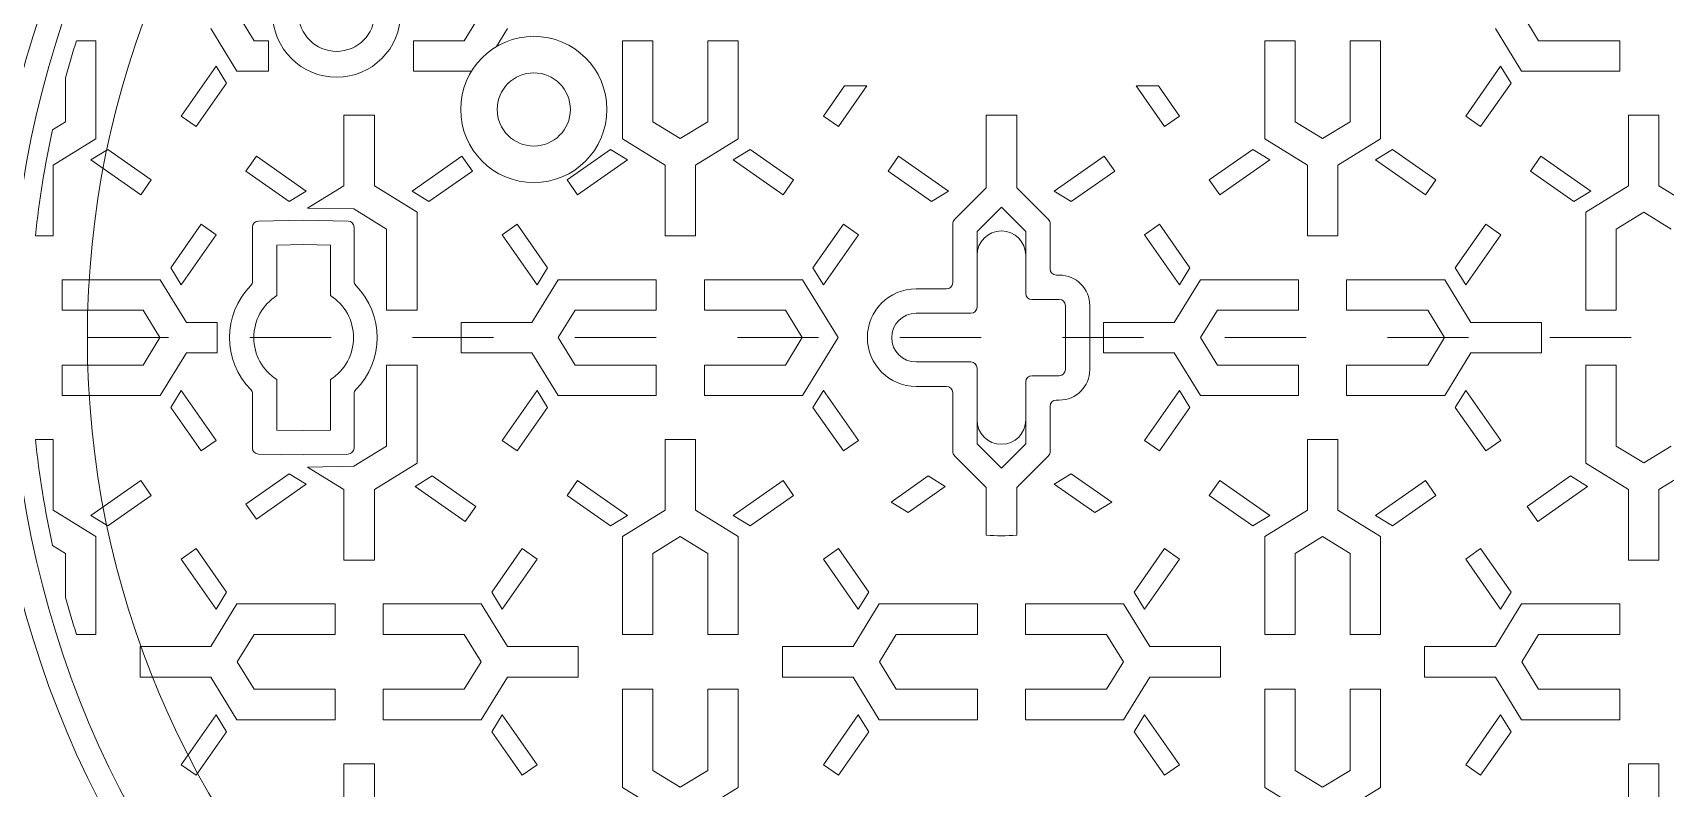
# Model space of a CAD drawing. Header units: millimetres. Extents: x 100 to 1222, y 100 to 694.
# Drawn here: x 302.644 to 304.654, y 529.294 to 530.224 of the extents above; entities that cross this region are included whole.
import ezdxf

# ---------------------------------------------------------------- set-up
doc = ezdxf.new("R2010")
doc.units = ezdxf.units.MM
doc.linetypes.add('SGC_DASHDOT', pattern=[1, 0.5, -0.25, 0, -0.25])
doc.layers.add('SGC-Conexoes (Linhas Externas)', color=6, linetype='Continuous', lineweight=9)
doc.layers.add('SGC-EIXOS', color=9, linetype='SGC_DASHDOT', lineweight=9)

# ---------------------------------------------------------------- blocks, each defined once
blk = doc.blocks.new('BB-1-LC01-N0-D0-S0', base_point=(-177731.04, -35526.77))
at = {"layer": 'SGC-Conexoes (Linhas Externas)'}
for p, q in [((-177946.84, -35386.97), (-177946.84, -35363.76)), ((-177936.84, -35386.97), (-177936.84, -35363.76)), ((-177525.24, -35386.97), (-177525.24, -35363.76)), ((-177515.24, -35386.97), (-177515.24, -35363.76)), ((-177841.44, -35370.57), (-177855.44, -35379.17)), ((-177831.44, -35370.57), (-177817.44, -35379.17)), ((-177630.64, -35370.57), (-177644.64, -35379.17)), ((-177620.64, -35370.57), (-177606.64, -35379.17)), ((-177855.44, -35411.37), (-177855.44, -35379.17)), ((-177836.44, -35379.24), (-177845.44, -35384.77)), ((-177836.44, -35379.24), (-177827.44, -35384.77)), ((-177817.44, -35411.37), (-177817.44, -35379.17)), ((-177644.64, -35411.37), (-177644.64, -35379.17)), ((-177625.64, -35379.24), (-177634.64, -35384.77)), ((-177625.64, -35379.24), (-177616.64, -35384.77)), ((-177606.64, -35411.37), (-177606.64, -35379.17)), ((-178000.28, -35386.63), (-177995.36, -35383.19)), ((-177988.81, -35403.01), (-178000.28, -35386.63)), ((-177985.38, -35397.44), (-177995.36, -35383.19)), ((-177898.29, -35397.44), (-177888.31, -35383.19)), ((-177894.86, -35403.01), (-177883.39, -35386.63)), ((-177883.39, -35386.63), (-177888.31, -35383.19)), ((-177845.44, -35411.37), (-177845.44, -35384.77)), ((-177827.44, -35411.37), (-177827.44, -35384.77)), ((-177827.44, -35411.37), (-177827.44, -35386.67)), ((-177789.48, -35386.63), (-177784.56, -35383.19)), ((-177778.01, -35403.01), (-177789.48, -35386.63)), ((-177774.58, -35397.44), (-177784.56, -35383.19)), ((-177687.49, -35397.44), (-177677.51, -35383.19)), ((-177684.06, -35403.01), (-177672.59, -35386.63)), ((-177672.59, -35386.63), (-177677.51, -35383.19)), ((-177634.64, -35411.37), (-177634.64, -35384.77)), ((-177634.64, -35411.37), (-177634.64, -35386.67)), ((-177616.64, -35411.37), (-177616.64, -35384.77)), ((-177578.68, -35386.63), (-177573.76, -35383.19)), ((-177567.21, -35403.01), (-177578.68, -35386.63)), ((-177563.78, -35397.44), (-177573.76, -35383.19)), ((-177936.84, -35386.97), (-177946.84, -35386.97)), ((-177946.84, -35386.97), (-177945.34, -35386.97)), ((-177946.84, -35386.97), (-177945.34, -35386.97)), ((-177941.84, -35386.97), (-177946.84, -35386.97)), ((-177525.24, -35386.97), (-177515.24, -35386.97)), ((-177520.24, -35386.97), (-177515.24, -35386.97)), ((-177515.24, -35386.97), (-177516.74, -35386.97)), ((-177515.24, -35386.97), (-177516.74, -35386.97)), ((-177990.53, -35415.37), (-177981.93, -35401.37)), ((-177988.81, -35403.01), (-177985.38, -35397.44)), ((-177949.74, -35401.37), (-177981.93, -35401.37)), ((-177949.74, -35401.37), (-177949.74, -35402.87)), ((-177949.74, -35401.37), (-177949.74, -35401.37)), ((-177949.74, -35401.37), (-177949.74, -35401.37)), ((-177949.74, -35411.37), (-177949.74, -35401.37)), ((-177933.94, -35401.37), (-177901.74, -35401.37)), ((-177933.94, -35411.37), (-177933.94, -35401.37)), ((-177933.94, -35401.37), (-177933.94, -35401.37)), ((-177933.94, -35401.37), (-177933.94, -35401.37)), ((-177933.94, -35401.37), (-177933.94, -35402.87)), ((-177893.14, -35415.37), (-177901.74, -35401.37)), ((-177894.86, -35403.01), (-177898.29, -35397.44)), ((-177779.73, -35415.37), (-177771.13, -35401.37)), ((-177778.01, -35403.01), (-177774.58, -35397.44)), ((-177738.94, -35401.37), (-177771.13, -35401.37)), ((-177738.94, -35411.37), (-177738.94, -35401.37)), ((-177738.94, -35401.37), (-177738.94, -35401.37)), ((-177738.94, -35401.37), (-177738.94, -35401.37)), ((-177738.94, -35401.37), (-177738.94, -35402.87)), ((-177723.14, -35401.37), (-177690.94, -35401.37)), ((-177723.14, -35401.37), (-177723.14, -35402.87)), ((-177723.14, -35401.37), (-177723.14, -35401.37)), ((-177723.14, -35401.37), (-177723.14, -35401.37)), ((-177723.14, -35411.37), (-177723.14, -35401.37)), ((-177682.34, -35415.37), (-177690.94, -35401.37)), ((-177684.06, -35403.01), (-177687.49, -35397.44)), ((-177568.93, -35415.37), (-177560.33, -35401.37)), ((-177567.21, -35403.01), (-177563.78, -35397.44)), ((-177528.14, -35401.37), (-177560.33, -35401.37)), ((-177528.14, -35411.37), (-177528.14, -35401.37)), ((-177528.14, -35401.37), (-177528.14, -35401.37)), ((-177528.14, -35401.37), (-177528.14, -35401.37)), ((-177528.14, -35401.37), (-177528.14, -35402.87)), ((-177949.74, -35406.37), (-177949.74, -35402.87)), ((-177949.74, -35406.37), (-177949.74, -35411.37)), ((-177949.74, -35406.37), (-177949.74, -35408.87)), ((-177949.74, -35406.37), (-177949.74, -35409.87)), ((-177933.94, -35406.37), (-177933.94, -35402.87)), ((-177933.94, -35406.37), (-177933.94, -35407.31)), ((-177933.94, -35406.37), (-177933.94, -35407.31)), ((-177933.94, -35406.37), (-177933.94, -35407.31)), ((-177738.94, -35406.37), (-177738.94, -35402.87)), ((-177738.94, -35406.37), (-177738.94, -35409.87)), ((-177738.94, -35406.37), (-177738.94, -35408.87)), ((-177738.94, -35406.37), (-177738.94, -35411.37)), ((-177723.14, -35406.37), (-177723.14, -35402.87)), ((-177723.14, -35406.37), (-177723.14, -35411.37)), ((-177723.14, -35406.37), (-177723.14, -35408.87)), ((-177723.14, -35406.37), (-177723.14, -35409.87)), ((-177528.14, -35406.37), (-177528.14, -35402.87)), ((-177528.14, -35406.37), (-177528.14, -35407.31)), ((-177528.14, -35406.37), (-177528.14, -35407.31)), ((-177528.14, -35406.37), (-177528.14, -35407.31)), ((-177981.87, -35420.37), (-177976.34, -35411.37)), ((-177949.74, -35411.37), (-177976.34, -35411.37)), ((-177949.74, -35411.37), (-177974.43, -35411.37)), ((-177949.74, -35411.37), (-177949.74, -35408.87)), ((-177949.74, -35411.37), (-177949.74, -35410.12)), ((-177933.94, -35411.37), (-177909.24, -35411.37)), ((-177926.92, -35411.37), (-177907.34, -35411.37)), ((-177901.81, -35420.37), (-177907.34, -35411.37)), ((-177855.44, -35411.37), (-177845.44, -35411.37)), ((-177855.44, -35411.37), (-177850.44, -35411.37)), ((-177845.44, -35411.37), (-177846.94, -35411.37)), ((-177827.44, -35411.37), (-177826.19, -35411.37)), ((-177827.44, -35411.37), (-177824.94, -35411.37)), ((-177822.44, -35411.37), (-177827.44, -35411.37)), ((-177827.44, -35411.37), (-177817.44, -35411.37)), ((-177822.44, -35411.37), (-177825.94, -35411.37)), ((-177822.44, -35411.37), (-177824.94, -35411.37)), ((-177822.44, -35411.37), (-177818.94, -35411.37)), ((-177817.44, -35411.37), (-177818.94, -35411.37)), ((-177817.44, -35411.37), (-177817.44, -35411.37)), ((-177817.44, -35411.37), (-177817.44, -35411.37)), ((-177771.07, -35420.37), (-177765.54, -35411.37)), ((-177738.94, -35411.37), (-177765.54, -35411.37)), ((-177738.94, -35411.37), (-177763.63, -35411.37)), ((-177738.94, -35411.37), (-177738.94, -35408.87)), ((-177738.94, -35411.37), (-177738.94, -35410.12)), ((-177723.14, -35411.37), (-177723.14, -35408.87)), ((-177723.14, -35411.37), (-177723.14, -35410.12)), ((-177723.14, -35411.37), (-177698.44, -35411.37)), ((-177723.14, -35411.37), (-177696.54, -35411.37)), ((-177691.01, -35420.37), (-177696.54, -35411.37)), ((-177634.64, -35411.37), (-177644.64, -35411.37)), ((-177644.64, -35411.37), (-177644.64, -35411.37)), ((-177644.64, -35411.37), (-177644.64, -35411.37)), ((-177644.64, -35411.37), (-177643.14, -35411.37)), ((-177639.64, -35411.37), (-177643.14, -35411.37)), ((-177639.64, -35411.37), (-177634.64, -35411.37)), ((-177639.64, -35411.37), (-177637.14, -35411.37)), ((-177639.64, -35411.37), (-177636.14, -35411.37)), ((-177634.64, -35411.37), (-177637.14, -35411.37)), ((-177634.64, -35411.37), (-177635.89, -35411.37)), ((-177606.64, -35411.37), (-177616.64, -35411.37)), ((-177616.64, -35411.37), (-177615.14, -35411.37)), ((-177606.64, -35411.37), (-177611.64, -35411.37)), ((-177560.27, -35420.37), (-177554.74, -35411.37)), ((-177535.16, -35411.37), (-177554.74, -35411.37)), ((-177528.14, -35411.37), (-177552.83, -35411.37)), ((-178013.74, -35415.37), (-177990.53, -35415.37)), ((-178013.74, -35415.37), (-178013.74, -35416.87)), ((-178013.74, -35415.37), (-178013.74, -35416.87)), ((-178013.74, -35420.37), (-178013.74, -35415.37)), ((-177869.94, -35415.37), (-177893.14, -35415.37)), ((-177869.94, -35420.37), (-177869.94, -35415.37)), ((-177869.94, -35415.37), (-177869.94, -35416.87)), ((-177869.94, -35415.37), (-177869.94, -35416.87)), ((-177802.94, -35415.37), (-177779.73, -35415.37)), ((-177802.94, -35420.37), (-177802.94, -35415.37)), ((-177802.94, -35415.37), (-177802.94, -35416.87)), ((-177802.94, -35415.37), (-177802.94, -35416.87)), ((-177659.14, -35415.37), (-177682.34, -35415.37)), ((-177659.14, -35415.37), (-177659.14, -35416.87)), ((-177659.14, -35415.37), (-177659.14, -35416.87)), ((-177659.14, -35420.37), (-177659.14, -35415.37)), ((-177592.14, -35415.37), (-177568.93, -35415.37)), ((-177592.14, -35420.37), (-177592.14, -35415.37)), ((-177592.14, -35415.37), (-177592.14, -35416.87)), ((-177592.14, -35415.37), (-177592.14, -35416.87)), ((-178013.74, -35420.37), (-178013.74, -35425.37)), ((-178013.74, -35425.37), (-178013.74, -35423.87)), ((-177981.87, -35420.37), (-177976.34, -35429.37)), ((-177901.81, -35420.37), (-177907.34, -35429.37)), ((-177869.94, -35420.37), (-177869.94, -35425.37)), ((-177869.94, -35425.37), (-177869.94, -35423.87)), ((-177802.94, -35420.37), (-177802.94, -35425.37)), ((-177802.94, -35425.37), (-177802.94, -35423.87)), ((-177771.07, -35420.37), (-177765.54, -35429.37)), ((-177691.01, -35420.37), (-177696.54, -35429.37)), ((-177659.14, -35420.37), (-177659.14, -35425.37)), ((-177659.14, -35425.37), (-177659.14, -35423.87)), ((-177592.14, -35420.37), (-177592.14, -35425.37)), ((-177592.14, -35425.37), (-177592.14, -35423.87)), ((-177560.27, -35420.37), (-177554.74, -35429.37)), ((-178028.24, -35429.37), (-178034.61, -35429.37)), ((-178028.24, -35429.37), (-178033.24, -35429.37)), ((-178028.24, -35429.37), (-178029.74, -35429.37)), ((-178028.24, -35429.37), (-178028.24, -35461.56)), ((-178028.24, -35429.37), (-178028.24, -35429.37)), ((-178013.74, -35425.37), (-177990.53, -35425.37)), ((-178013.74, -35425.37), (-178013.74, -35425.37)), ((-177990.53, -35425.37), (-177981.93, -35439.37)), ((-177949.74, -35429.37), (-177976.34, -35429.37)), ((-177949.74, -35429.37), (-177949.74, -35430.87)), ((-177949.74, -35439.37), (-177949.74, -35429.37)), ((-177933.94, -35429.37), (-177907.34, -35429.37)), ((-177933.94, -35439.37), (-177933.94, -35429.37)), ((-177933.94, -35429.37), (-177933.94, -35430.87)), ((-177893.14, -35425.37), (-177901.74, -35439.37)), ((-177869.94, -35425.37), (-177893.14, -35425.37)), ((-177869.94, -35425.37), (-177869.94, -35425.37)), ((-177855.44, -35429.37), (-177855.44, -35461.56)), ((-177855.44, -35429.37), (-177850.44, -35429.37)), ((-177855.44, -35429.37), (-177845.44, -35429.37)), ((-177855.44, -35429.37), (-177855.44, -35429.37)), ((-177855.44, -35429.37), (-177853.94, -35429.37)), ((-177845.44, -35429.37), (-177846.94, -35429.37)), ((-177845.44, -35429.37), (-177845.44, -35455.97)), ((-177827.44, -35429.37), (-177827.44, -35454.06)), ((-177827.44, -35429.37), (-177827.44, -35455.97)), ((-177827.44, -35429.37), (-177817.44, -35429.37)), ((-177822.44, -35429.37), (-177827.44, -35429.37)), ((-177827.44, -35429.37), (-177824.94, -35429.37)), ((-177827.44, -35429.37), (-177826.19, -35429.37)), ((-177822.44, -35429.37), (-177825.94, -35429.37)), ((-177822.44, -35429.37), (-177824.94, -35429.37)), ((-177822.44, -35429.37), (-177818.94, -35429.37)), ((-177817.44, -35429.37), (-177818.94, -35429.37)), ((-177817.44, -35429.37), (-177817.44, -35461.56)), ((-177817.44, -35429.37), (-177817.44, -35429.37)), ((-177817.44, -35429.37), (-177817.44, -35429.37)), ((-177802.94, -35425.37), (-177779.73, -35425.37)), ((-177802.94, -35425.37), (-177802.94, -35425.37)), ((-177779.73, -35425.37), (-177771.13, -35439.37)), ((-177738.94, -35429.37), (-177765.54, -35429.37)), ((-177738.94, -35429.37), (-177738.94, -35430.87)), ((-177738.94, -35439.37), (-177738.94, -35429.37)), ((-177723.14, -35429.37), (-177696.54, -35429.37)), ((-177723.14, -35439.37), (-177723.14, -35429.37)), ((-177723.14, -35429.37), (-177723.14, -35430.87)), ((-177682.34, -35425.37), (-177690.94, -35439.37)), ((-177659.14, -35425.37), (-177682.34, -35425.37)), ((-177659.14, -35425.37), (-177659.14, -35425.37)), ((-177644.64, -35429.37), (-177644.64, -35461.56)), ((-177634.64, -35429.37), (-177644.64, -35429.37)), ((-177644.64, -35429.37), (-177644.64, -35429.37)), ((-177644.64, -35429.37), (-177644.64, -35429.37)), ((-177644.64, -35429.37), (-177643.14, -35429.37)), ((-177639.64, -35429.37), (-177643.14, -35429.37)), ((-177639.64, -35429.37), (-177634.64, -35429.37)), ((-177639.64, -35429.37), (-177637.14, -35429.37)), ((-177639.64, -35429.37), (-177636.14, -35429.37)), ((-177634.64, -35429.37), (-177637.14, -35429.37)), ((-177634.64, -35429.37), (-177635.89, -35429.37)), ((-177634.64, -35429.37), (-177634.64, -35454.06)), ((-177634.64, -35429.37), (-177634.64, -35455.97)), ((-177616.64, -35429.37), (-177616.64, -35455.97)), ((-177606.64, -35429.37), (-177616.64, -35429.37)), ((-177616.64, -35429.37), (-177615.14, -35429.37)), ((-177606.64, -35429.37), (-177611.64, -35429.37)), ((-177606.64, -35429.37), (-177608.14, -35429.37)), ((-177606.64, -35429.37), (-177606.64, -35461.56)), ((-177606.64, -35429.37), (-177606.64, -35429.37)), ((-177592.14, -35425.37), (-177568.93, -35425.37)), ((-177592.14, -35425.37), (-177592.14, -35425.37)), ((-177568.93, -35425.37), (-177560.33, -35439.37)), ((-177528.14, -35429.37), (-177554.74, -35429.37)), ((-177528.14, -35439.37), (-177528.14, -35429.37)), ((-177528.14, -35429.37), (-177528.14, -35430.87)), ((-177949.74, -35439.37), (-177949.74, -35434.37)), ((-177933.94, -35439.37), (-177933.94, -35434.37)), ((-177738.94, -35439.37), (-177738.94, -35434.37)), ((-177723.14, -35439.37), (-177723.14, -35434.37)), ((-177528.14, -35439.37), (-177528.14, -35434.37)), ((-177988.81, -35437.72), (-178000.28, -35454.1)), ((-177988.81, -35437.72), (-177985.38, -35443.29)), ((-177949.74, -35439.37), (-177981.93, -35439.37)), ((-177949.74, -35439.37), (-177949.74, -35437.87)), ((-177949.74, -35439.37), (-177949.74, -35439.37)), ((-177933.94, -35439.37), (-177933.94, -35437.87)), ((-177933.94, -35439.37), (-177901.74, -35439.37)), ((-177933.94, -35439.37), (-177933.94, -35439.37)), ((-177894.86, -35437.72), (-177898.29, -35443.29)), ((-177894.86, -35437.72), (-177883.39, -35454.1)), ((-177778.01, -35437.72), (-177789.48, -35454.1)), ((-177778.01, -35437.72), (-177774.58, -35443.29)), ((-177738.94, -35439.37), (-177771.13, -35439.37)), ((-177738.94, -35439.37), (-177738.94, -35437.87)), ((-177738.94, -35439.37), (-177738.94, -35439.37)), ((-177723.14, -35439.37), (-177723.14, -35437.87)), ((-177723.14, -35439.37), (-177690.94, -35439.37)), ((-177723.14, -35439.37), (-177723.14, -35439.37)), ((-177684.06, -35437.72), (-177687.49, -35443.29)), ((-177684.06, -35437.72), (-177672.59, -35454.1)), ((-177567.21, -35437.72), (-177578.68, -35454.1)), ((-177567.21, -35437.72), (-177563.78, -35443.29)), ((-177528.14, -35439.37), (-177560.33, -35439.37)), ((-177528.14, -35439.37), (-177528.14, -35437.87)), ((-177528.14, -35439.37), (-177528.14, -35439.37)), ((-178038.24, -35441.5), (-178038.24, -35455.97)), ((-177985.38, -35443.29), (-177995.36, -35457.54)), ((-177898.29, -35443.29), (-177888.31, -35457.54)), ((-177774.58, -35443.29), (-177784.56, -35457.54)), ((-177687.49, -35443.29), (-177677.51, -35457.54)), ((-177563.78, -35443.29), (-177573.76, -35457.54)), ((-178042.47, -35458.57), (-178038.24, -35455.97)), ((-178000.28, -35454.1), (-177995.36, -35457.54)), ((-177946.84, -35453.77), (-177946.84, -35476.97)), ((-177936.84, -35453.77), (-177946.84, -35453.77)), ((-177941.84, -35453.77), (-177946.84, -35453.77)), ((-177946.84, -35453.77), (-177945.34, -35453.77)), ((-177946.84, -35453.77), (-177945.34, -35453.77)), ((-177941.84, -35453.77), (-177936.84, -35453.77)), ((-177936.84, -35453.77), (-177936.84, -35476.97)), ((-177883.39, -35454.1), (-177888.31, -35457.54)), ((-177836.44, -35461.5), (-177845.44, -35455.97)), ((-177836.44, -35461.5), (-177827.44, -35455.97)), ((-177789.48, -35454.1), (-177784.56, -35457.54)), ((-177672.59, -35454.1), (-177677.51, -35457.54)), ((-177625.64, -35461.5), (-177634.64, -35455.97)), ((-177625.64, -35461.5), (-177616.64, -35455.97)), ((-177578.68, -35454.1), (-177573.76, -35457.54)), ((-177525.24, -35453.77), (-177525.24, -35476.97)), ((-177520.24, -35453.77), (-177525.24, -35453.77)), ((-177525.24, -35453.77), (-177515.24, -35453.77)), ((-177520.24, -35453.77), (-177515.24, -35453.77)), ((-177515.24, -35453.77), (-177516.74, -35453.77)), ((-177515.24, -35453.77), (-177516.74, -35453.77)), ((-177515.24, -35453.77), (-177515.24, -35476.97)), ((-178042.24, -35470.16), (-178028.24, -35461.56)), ((-177841.44, -35470.16), (-177855.44, -35461.56)), ((-177831.44, -35470.16), (-177817.44, -35461.56)), ((-177630.64, -35470.16), (-177644.64, -35461.56)), ((-177620.64, -35470.16), (-177606.64, -35461.56)), ((-178029.88, -35468.44), (-178024.31, -35465.01)), ((-178024.31, -35465.01), (-178010.06, -35474.99)), ((-177923.41, -35477.94), (-177907.03, -35466.47)), ((-177907.03, -35466.47), (-177903.59, -35471.39)), ((-177859.36, -35465.01), (-177873.61, -35474.99)), ((-177853.79, -35468.44), (-177859.36, -35465.01)), ((-177819.08, -35468.44), (-177813.51, -35465.01)), ((-177813.51, -35465.01), (-177799.26, -35474.99)), ((-177736.04, -35461.96), (-177736.04, -35477.62)), ((-177726.04, -35461.96), (-177726.04, -35477.62)), ((-177648.56, -35465.01), (-177662.81, -35474.99)), ((-177642.99, -35468.44), (-177648.56, -35465.01)), ((-177608.28, -35468.44), (-177602.71, -35465.01)), ((-177602.71, -35465.01), (-177588.46, -35474.99)), ((-177555.05, -35466.47), (-177558.49, -35471.39)), ((-177538.67, -35477.94), (-177555.05, -35466.47)), ((-178042.24, -35493.37), (-178042.24, -35470.16)), ((-178029.88, -35468.44), (-178013.5, -35479.91)), ((-177975.57, -35467.22), (-177979.01, -35472.14)), ((-177964.76, -35482.12), (-177979.01, -35472.14)), ((-177959.19, -35478.69), (-177975.57, -35467.22)), ((-177917.84, -35481.37), (-177903.59, -35471.39)), ((-177853.79, -35468.44), (-177870.17, -35479.91)), ((-177841.44, -35493.37), (-177841.44, -35470.16)), ((-177831.44, -35493.37), (-177831.44, -35470.16)), ((-177819.08, -35468.44), (-177802.7, -35479.91)), ((-177767.27, -35472.8), (-177761.64, -35469.42)), ((-177749.47, -35477.94), (-177761.64, -35469.42)), ((-177713.68, -35478.69), (-177700.44, -35469.42)), ((-177700.44, -35469.42), (-177694.8, -35472.8)), ((-177642.99, -35468.44), (-177659.37, -35479.91)), ((-177630.64, -35493.37), (-177630.64, -35470.16)), ((-177620.64, -35493.37), (-177620.64, -35470.16)), ((-177608.28, -35468.44), (-177591.9, -35479.91)), ((-177544.24, -35481.37), (-177558.49, -35471.39)), ((-178013.5, -35479.91), (-178010.06, -35474.99)), ((-177946.84, -35476.97), (-177958.76, -35484.3)), ((-177936.84, -35476.97), (-177922.84, -35485.57)), ((-177870.17, -35479.91), (-177873.61, -35474.99)), ((-177802.7, -35479.91), (-177799.26, -35474.99)), ((-177755.04, -35481.37), (-177767.27, -35472.8)), ((-177708.11, -35482.12), (-177694.8, -35472.8)), ((-177659.37, -35479.91), (-177662.81, -35474.99)), ((-177591.9, -35479.91), (-177588.46, -35474.99)), ((-177525.24, -35476.97), (-177539.24, -35485.57)), ((-177515.24, -35476.97), (-177501.24, -35485.57)), ((-177959.19, -35478.69), (-177964.76, -35482.12)), ((-177923.41, -35477.94), (-177917.84, -35481.37)), ((-177923.41, -35477.94), (-177917.84, -35481.37)), ((-177749.47, -35477.94), (-177755.04, -35481.37)), ((-177749.47, -35477.94), (-177755.04, -35481.37)), ((-177713.68, -35478.69), (-177708.11, -35482.12)), ((-177538.67, -35477.94), (-177544.24, -35481.37)), ((-177538.67, -35477.94), (-177544.24, -35481.37)), ((-177943.58, -35484.56), (-177958.76, -35484.3)), ((-177943.58, -35484.56), (-177932.84, -35491.17)), ((-177922.84, -35517.77), (-177922.84, -35485.57)), ((-177539.24, -35517.77), (-177539.24, -35485.57)), ((-177520.24, -35485.64), (-177529.24, -35491.17)), ((-177520.24, -35485.64), (-177511.24, -35491.17)), ((-178042.24, -35493.37), (-178048.1, -35493.37)), ((-178047.24, -35493.37), (-178048.1, -35493.37)), ((-178047.24, -35493.37), (-178042.24, -35493.37)), ((-178042.24, -35493.37), (-178043.74, -35493.37)), ((-178042.24, -35493.37), (-178042.24, -35493.37)), ((-178003.69, -35503.84), (-177993.71, -35489.59)), ((-178000.26, -35509.41), (-177988.79, -35493.03)), ((-177988.79, -35493.03), (-177993.71, -35489.59)), ((-177932.84, -35517.77), (-177932.84, -35491.17)), ((-177894.88, -35493.03), (-177889.96, -35489.59)), ((-177883.41, -35509.41), (-177894.88, -35493.03)), ((-177879.98, -35503.84), (-177889.96, -35489.59)), ((-177836.44, -35493.37), (-177841.44, -35493.37)), ((-177841.44, -35493.37), (-177831.44, -35493.37)), ((-177841.44, -35493.37), (-177841.44, -35493.37)), ((-177841.44, -35493.37), (-177839.94, -35493.37)), ((-177836.44, -35493.37), (-177831.44, -35493.37)), ((-177831.44, -35493.37), (-177832.94, -35493.37)), ((-177831.44, -35493.37), (-177832.94, -35493.37)), ((-177792.89, -35503.84), (-177782.91, -35489.59)), ((-177789.46, -35509.41), (-177777.99, -35493.03)), ((-177777.99, -35493.03), (-177782.91, -35489.59)), ((-177684.08, -35493.03), (-177679.16, -35489.59)), ((-177672.61, -35509.41), (-177684.08, -35493.03)), ((-177669.18, -35503.84), (-177679.16, -35489.59)), ((-177630.64, -35493.37), (-177629.14, -35493.37)), ((-177630.64, -35493.37), (-177629.14, -35493.37)), ((-177620.64, -35493.37), (-177630.64, -35493.37)), ((-177625.64, -35493.37), (-177630.64, -35493.37)), ((-177625.64, -35493.37), (-177620.64, -35493.37)), ((-177620.64, -35493.37), (-177622.14, -35493.37)), ((-177620.64, -35493.37), (-177620.64, -35493.37)), ((-177582.09, -35503.84), (-177572.11, -35489.59)), ((-177578.66, -35509.41), (-177567.19, -35493.03)), ((-177567.19, -35493.03), (-177572.11, -35489.59)), ((-177529.24, -35517.77), (-177529.24, -35491.17)), ((-178000.26, -35509.41), (-178003.69, -35503.84)), ((-177883.41, -35509.41), (-177879.98, -35503.84)), ((-177789.46, -35509.41), (-177792.89, -35503.84)), ((-177672.61, -35509.41), (-177669.18, -35503.84)), ((-177578.66, -35509.41), (-177582.09, -35503.84)), ((-178039.34, -35507.77), (-178007.14, -35507.77)), ((-178039.34, -35517.77), (-178039.34, -35507.77)), ((-178039.34, -35507.77), (-178039.34, -35507.77)), ((-178039.34, -35507.77), (-178039.34, -35507.77)), ((-178039.34, -35507.77), (-178039.34, -35509.27)), ((-178039.34, -35512.77), (-178039.34, -35509.27)), ((-177998.54, -35521.77), (-178007.14, -35507.77)), ((-177885.13, -35521.77), (-177876.53, -35507.77)), ((-177844.34, -35507.77), (-177876.53, -35507.77)), ((-177844.34, -35507.77), (-177844.34, -35517.77)), ((-177844.34, -35507.77), (-177844.34, -35509.27)), ((-177844.34, -35507.77), (-177844.34, -35512.77)), ((-177844.34, -35507.77), (-177844.34, -35507.77)), ((-177828.54, -35507.77), (-177796.34, -35507.77)), ((-177828.54, -35507.77), (-177828.54, -35517.77)), ((-177828.54, -35507.77), (-177828.54, -35509.27)), ((-177828.54, -35507.77), (-177828.54, -35512.77)), ((-177828.54, -35507.77), (-177828.54, -35507.77)), ((-177784.67, -35526.77), (-177796.34, -35507.77)), ((-177674.33, -35521.77), (-177665.73, -35507.77)), ((-177633.54, -35507.77), (-177665.73, -35507.77)), ((-177633.54, -35517.77), (-177633.54, -35507.77)), ((-177633.54, -35507.77), (-177633.54, -35507.77)), ((-177633.54, -35507.77), (-177633.54, -35507.77)), ((-177633.54, -35507.77), (-177633.54, -35509.27)), ((-177633.54, -35512.77), (-177633.54, -35509.27)), ((-177617.74, -35507.77), (-177585.54, -35507.77)), ((-177617.74, -35507.77), (-177617.74, -35507.77)), ((-177617.74, -35507.77), (-177617.74, -35512.77)), ((-177617.74, -35507.77), (-177617.74, -35509.27)), ((-177617.74, -35507.77), (-177617.74, -35517.77)), ((-177576.94, -35521.77), (-177585.54, -35507.77)), ((-178039.34, -35512.77), (-178039.34, -35516.27)), ((-178039.34, -35512.77), (-178039.34, -35515.27)), ((-178039.34, -35512.77), (-178039.34, -35517.77)), ((-178039.34, -35517.77), (-178039.34, -35515.27)), ((-177633.54, -35512.77), (-177633.54, -35516.27)), ((-177633.54, -35512.77), (-177633.54, -35515.27)), ((-177633.54, -35512.77), (-177633.54, -35517.77)), ((-177633.54, -35517.77), (-177633.54, -35515.27)), ((-178039.34, -35517.77), (-178039.34, -35516.52)), ((-178039.34, -35517.77), (-178012.74, -35517.77)), ((-178039.34, -35517.77), (-178014.64, -35517.77)), ((-178007.21, -35526.77), (-178012.74, -35517.77)), ((-177922.84, -35517.77), (-177932.84, -35517.77)), ((-177932.84, -35517.77), (-177931.34, -35517.77)), ((-177922.84, -35517.77), (-177927.84, -35517.77)), ((-177922.84, -35517.77), (-177924.34, -35517.77)), ((-177922.84, -35517.77), (-177922.84, -35517.77)), ((-177876.47, -35526.77), (-177870.94, -35517.77)), ((-177844.34, -35517.77), (-177870.94, -35517.77)), ((-177844.34, -35517.77), (-177844.34, -35516.27)), ((-177828.54, -35517.77), (-177828.54, -35516.27)), ((-177828.54, -35517.77), (-177801.94, -35517.77)), ((-177796.41, -35526.77), (-177801.94, -35517.77)), ((-177665.67, -35526.77), (-177660.14, -35517.77)), ((-177633.54, -35517.77), (-177660.14, -35517.77)), ((-177633.54, -35517.77), (-177658.23, -35517.77)), ((-177633.54, -35517.77), (-177633.54, -35516.52)), ((-177617.74, -35517.77), (-177617.74, -35516.27)), ((-177617.74, -35517.77), (-177591.14, -35517.77)), ((-177585.61, -35526.77), (-177591.14, -35517.77)), ((-177539.24, -35517.77), (-177529.24, -35517.77)), ((-177539.24, -35517.77), (-177537.74, -35517.77)), ((-177539.24, -35517.77), (-177539.24, -35517.77)), ((-177539.24, -35517.77), (-177534.24, -35517.77)), ((-177529.24, -35517.77), (-177530.74, -35517.77)), ((-177988.4, -35521.77), (-177998.54, -35521.77)), ((-177988.4, -35531.77), (-177988.4, -35521.77)), ((-177908.34, -35521.77), (-177885.13, -35521.77)), ((-177908.34, -35521.77), (-177908.34, -35531.77)), ((-177908.34, -35526.77), (-177908.34, -35521.77)), ((-177908.34, -35521.77), (-177908.34, -35523.27)), ((-177908.34, -35521.77), (-177908.34, -35521.77)), ((-177697.54, -35521.77), (-177674.33, -35521.77)), ((-177697.54, -35531.77), (-177697.54, -35521.77)), ((-177697.54, -35526.77), (-177697.54, -35521.77)), ((-177697.54, -35521.77), (-177697.54, -35523.27)), ((-177697.54, -35521.77), (-177697.54, -35523.27)), ((-177553.74, -35521.77), (-177576.94, -35521.77)), ((-177553.74, -35521.77), (-177553.74, -35521.77)), ((-177553.74, -35521.77), (-177553.74, -35523.27)), ((-177553.74, -35521.77), (-177553.74, -35531.77)), ((-177553.74, -35526.77), (-177553.74, -35521.77)), ((-178007.21, -35526.77), (-178012.74, -35535.77)), ((-177908.34, -35526.77), (-177908.34, -35531.77)), ((-177908.34, -35531.77), (-177908.34, -35530.27)), ((-177908.34, -35531.77), (-177908.34, -35530.27)), ((-177876.47, -35526.77), (-177870.94, -35535.77)), ((-177796.41, -35526.77), (-177801.94, -35535.77)), ((-177784.67, -35526.77), (-177796.34, -35545.77)), ((-177697.54, -35526.77), (-177697.54, -35531.77)), ((-177697.54, -35531.77), (-177697.54, -35530.27)), ((-177665.67, -35526.77), (-177660.14, -35535.77)), ((-177585.61, -35526.77), (-177591.14, -35535.77)), ((-177553.74, -35526.77), (-177553.74, -35531.77)), ((-177553.74, -35531.77), (-177553.74, -35530.27)), ((-177553.74, -35531.77), (-177553.74, -35530.27)), ((-178039.34, -35535.77), (-178012.74, -35535.77)), ((-178039.34, -35545.77), (-178039.34, -35535.77)), ((-178039.34, -35535.77), (-178039.34, -35537.27)), ((-177998.54, -35531.77), (-178007.14, -35545.77)), ((-177988.4, -35531.77), (-177998.54, -35531.77)), ((-177932.84, -35535.77), (-177932.84, -35562.37)), ((-177932.84, -35535.77), (-177932.84, -35560.46)), ((-177932.84, -35535.77), (-177922.84, -35535.77)), ((-177927.84, -35535.77), (-177932.84, -35535.77)), ((-177932.84, -35535.77), (-177930.34, -35535.77)), ((-177932.84, -35535.77), (-177931.59, -35535.77)), ((-177927.84, -35535.77), (-177931.34, -35535.77)), ((-177927.84, -35535.77), (-177930.34, -35535.77)), ((-177927.84, -35535.77), (-177924.34, -35535.77)), ((-177922.84, -35535.77), (-177924.34, -35535.77)), ((-177922.84, -35535.77), (-177922.84, -35567.96)), ((-177922.84, -35535.77), (-177922.84, -35535.77)), ((-177922.84, -35535.77), (-177922.84, -35535.77)), ((-177908.34, -35531.77), (-177885.13, -35531.77)), ((-177885.13, -35531.77), (-177876.53, -35545.77)), ((-177844.34, -35535.77), (-177870.94, -35535.77)), ((-177844.34, -35535.77), (-177869.03, -35535.77)), ((-177844.34, -35535.77), (-177844.34, -35538.27)), ((-177844.34, -35535.77), (-177844.34, -35545.77)), ((-177844.34, -35540.77), (-177844.34, -35535.77)), ((-177844.34, -35535.77), (-177844.34, -35537.02)), ((-177828.54, -35535.77), (-177803.84, -35535.77)), ((-177828.54, -35535.77), (-177801.94, -35535.77)), ((-177828.54, -35535.77), (-177828.54, -35538.27)), ((-177828.54, -35535.77), (-177828.54, -35545.77)), ((-177828.54, -35540.77), (-177828.54, -35535.77)), ((-177828.54, -35535.77), (-177828.54, -35537.02)), ((-177697.54, -35531.77), (-177674.33, -35531.77)), ((-177697.54, -35531.77), (-177697.54, -35531.77)), ((-177674.33, -35531.77), (-177665.73, -35545.77)), ((-177633.54, -35535.77), (-177660.14, -35535.77)), ((-177633.54, -35545.77), (-177633.54, -35535.77)), ((-177633.54, -35535.77), (-177633.54, -35537.27)), ((-177617.74, -35535.77), (-177617.74, -35538.27)), ((-177617.74, -35540.77), (-177617.74, -35535.77)), ((-177617.74, -35535.77), (-177617.74, -35545.77)), ((-177617.74, -35535.77), (-177593.04, -35535.77)), ((-177617.74, -35535.77), (-177591.14, -35535.77)), ((-177617.74, -35535.77), (-177617.74, -35537.02)), ((-177576.94, -35531.77), (-177585.54, -35545.77)), ((-177553.74, -35531.77), (-177576.94, -35531.77)), ((-177539.24, -35535.77), (-177539.24, -35567.96)), ((-177529.24, -35535.77), (-177539.24, -35535.77)), ((-177539.24, -35535.77), (-177537.74, -35535.77)), ((-177539.24, -35535.77), (-177539.24, -35535.77)), ((-177539.24, -35535.77), (-177539.24, -35535.77)), ((-177534.24, -35535.77), (-177537.74, -35535.77)), ((-177534.24, -35535.77), (-177529.24, -35535.77)), ((-177534.24, -35535.77), (-177530.74, -35535.77)), ((-177534.24, -35535.77), (-177531.74, -35535.77)), ((-177529.24, -35535.77), (-177531.74, -35535.77)), ((-177529.24, -35535.77), (-177530.49, -35535.77)), ((-177529.24, -35535.77), (-177529.24, -35560.46)), ((-177529.24, -35535.77), (-177529.24, -35562.37)), ((-178039.34, -35545.77), (-178039.34, -35540.77)), ((-177844.34, -35540.77), (-177844.34, -35537.27)), ((-177844.34, -35540.77), (-177844.34, -35538.27)), ((-177844.34, -35540.77), (-177844.34, -35544.27)), ((-177828.54, -35540.77), (-177828.54, -35537.27)), ((-177828.54, -35540.77), (-177828.54, -35538.27)), ((-177828.54, -35540.77), (-177828.54, -35544.27)), ((-177633.54, -35545.77), (-177633.54, -35540.77)), ((-177617.74, -35540.77), (-177617.74, -35537.27)), ((-177617.74, -35540.77), (-177617.74, -35538.27)), ((-177617.74, -35540.77), (-177617.74, -35544.27)), ((-178039.34, -35545.77), (-178039.34, -35544.27)), ((-178039.34, -35545.77), (-178007.14, -35545.77)), ((-178039.34, -35545.77), (-178039.34, -35545.77)), ((-178000.26, -35544.12), (-178003.69, -35549.69)), ((-178000.26, -35544.12), (-177988.79, -35560.5)), ((-177883.41, -35544.12), (-177894.88, -35560.5)), ((-177883.41, -35544.12), (-177879.98, -35549.69)), ((-177844.34, -35545.77), (-177876.53, -35545.77)), ((-177828.54, -35545.77), (-177796.34, -35545.77)), ((-177789.46, -35544.12), (-177792.89, -35549.69)), ((-177789.46, -35544.12), (-177777.99, -35560.5)), ((-177672.61, -35544.12), (-177684.08, -35560.5)), ((-177672.61, -35544.12), (-177669.18, -35549.69)), ((-177633.54, -35545.77), (-177665.73, -35545.77)), ((-177633.54, -35545.77), (-177633.54, -35544.27)), ((-177633.54, -35545.77), (-177633.54, -35545.77)), ((-177617.74, -35545.77), (-177585.54, -35545.77)), ((-177578.66, -35544.12), (-177582.09, -35549.69)), ((-177578.66, -35544.12), (-177567.19, -35560.5)), ((-178003.69, -35549.69), (-177993.71, -35563.94)), ((-177879.98, -35549.69), (-177889.96, -35563.94)), ((-177792.89, -35549.69), (-177782.91, -35563.94)), ((-177669.18, -35549.69), (-177679.16, -35563.94)), ((-177582.09, -35549.69), (-177572.11, -35563.94)), ((-178042.24, -35560.17), (-178048.1, -35560.17)), ((-178047.24, -35560.17), (-178048.1, -35560.17)), ((-178047.24, -35560.17), (-178042.24, -35560.17)), ((-178042.24, -35560.17), (-178043.74, -35560.17)), ((-178042.24, -35560.17), (-178042.24, -35583.37)), ((-178042.24, -35560.17), (-178042.24, -35560.17)), ((-177988.79, -35560.5), (-177993.71, -35563.94)), ((-177943.58, -35568.97), (-177932.84, -35562.37)), ((-177894.88, -35560.5), (-177889.96, -35563.94)), ((-177836.44, -35560.17), (-177841.44, -35560.17)), ((-177841.44, -35560.17), (-177831.44, -35560.17)), ((-177841.44, -35560.17), (-177841.44, -35583.37)), ((-177841.44, -35560.17), (-177841.44, -35560.17)), ((-177841.44, -35560.17), (-177839.94, -35560.17)), ((-177836.44, -35560.17), (-177831.44, -35560.17)), ((-177831.44, -35560.17), (-177832.94, -35560.17)), ((-177831.44, -35560.17), (-177832.94, -35560.17)), ((-177831.44, -35560.17), (-177831.44, -35583.37)), ((-177777.99, -35560.5), (-177782.91, -35563.94)), ((-177684.08, -35560.5), (-177679.16, -35563.94)), ((-177630.64, -35560.17), (-177630.64, -35583.37)), ((-177630.64, -35560.17), (-177629.14, -35560.17)), ((-177630.64, -35560.17), (-177629.14, -35560.17)), ((-177620.64, -35560.17), (-177630.64, -35560.17)), ((-177625.64, -35560.17), (-177630.64, -35560.17)), ((-177625.64, -35560.17), (-177620.64, -35560.17)), ((-177620.64, -35560.17), (-177622.14, -35560.17)), ((-177620.64, -35560.17), (-177620.64, -35583.37)), ((-177620.64, -35560.17), (-177620.64, -35560.17)), ((-177567.19, -35560.5), (-177572.11, -35563.94)), ((-177520.24, -35567.9), (-177529.24, -35562.37)), ((-177520.24, -35567.9), (-177511.24, -35562.37)), ((-177936.84, -35576.56), (-177922.84, -35567.96)), ((-177525.24, -35576.56), (-177539.24, -35567.96)), ((-177515.24, -35576.56), (-177501.24, -35567.96)), ((-178029.88, -35585.09), (-178013.5, -35573.62)), ((-178013.5, -35573.62), (-178010.06, -35578.54)), ((-177964.76, -35571.41), (-177979.01, -35581.39)), ((-177959.19, -35574.84), (-177964.76, -35571.41)), ((-177943.58, -35568.97), (-177958.76, -35569.24)), ((-177946.84, -35576.56), (-177958.76, -35569.24)), ((-177924.48, -35574.84), (-177918.91, -35571.41)), ((-177918.91, -35571.41), (-177904.66, -35581.39)), ((-177870.17, -35573.62), (-177873.61, -35578.54)), ((-177853.79, -35585.09), (-177870.17, -35573.62)), ((-177819.08, -35585.09), (-177802.7, -35573.62)), ((-177802.7, -35573.62), (-177799.26, -35578.54)), ((-177753.96, -35571.41), (-177768.21, -35581.39)), ((-177748.39, -35574.84), (-177753.96, -35571.41)), ((-177713.68, -35574.84), (-177708.11, -35571.41)), ((-177708.11, -35571.41), (-177693.86, -35581.39)), ((-177659.37, -35573.62), (-177662.81, -35578.54)), ((-177642.99, -35585.09), (-177659.37, -35573.62)), ((-177608.28, -35585.09), (-177591.9, -35573.62)), ((-177591.9, -35573.62), (-177588.46, -35578.54)), ((-177543.16, -35571.41), (-177557.41, -35581.39)), ((-177537.59, -35574.84), (-177543.16, -35571.41)), ((-178024.31, -35588.52), (-178010.06, -35578.54)), ((-177959.19, -35574.84), (-177975.57, -35586.31)), ((-177946.84, -35599.77), (-177946.84, -35576.56)), ((-177936.84, -35599.77), (-177936.84, -35576.56)), ((-177924.48, -35574.84), (-177908.1, -35586.31)), ((-177859.36, -35588.52), (-177873.61, -35578.54)), ((-177813.51, -35588.52), (-177799.26, -35578.54)), ((-177748.39, -35574.84), (-177764.77, -35586.31)), ((-177736.04, -35599.77), (-177736.04, -35575.91)), ((-177726.04, -35599.77), (-177726.04, -35575.91)), ((-177713.68, -35574.84), (-177697.3, -35586.31)), ((-177648.56, -35588.52), (-177662.81, -35578.54)), ((-177602.71, -35588.52), (-177588.46, -35578.54)), ((-177537.59, -35574.84), (-177553.97, -35586.31)), ((-177525.24, -35599.77), (-177525.24, -35576.56)), ((-177515.24, -35599.77), (-177515.24, -35576.56)), ((-178042.24, -35583.37), (-178028.24, -35591.97)), ((-177975.57, -35586.31), (-177979.01, -35581.39)), ((-177908.1, -35586.31), (-177904.66, -35581.39)), ((-177841.44, -35583.37), (-177855.44, -35591.97)), ((-177831.44, -35583.37), (-177817.44, -35591.97)), ((-177764.77, -35586.31), (-177768.21, -35581.39)), ((-177697.3, -35586.31), (-177693.86, -35581.39)), ((-177630.64, -35583.37), (-177644.64, -35591.97)), ((-177620.64, -35583.37), (-177606.64, -35591.97)), ((-177553.97, -35586.31), (-177557.41, -35581.39)), ((-178029.88, -35585.09), (-178024.31, -35588.52)), ((-177853.79, -35585.09), (-177859.36, -35588.52)), ((-177819.08, -35585.09), (-177813.51, -35588.52)), ((-177642.99, -35585.09), (-177648.56, -35588.52)), ((-177608.28, -35585.09), (-177602.71, -35588.52)), ((-178042.47, -35594.96), (-178038.24, -35597.57)), ((-178028.24, -35624.17), (-178028.24, -35591.97)), ((-177855.44, -35624.17), (-177855.44, -35591.97)), ((-177836.44, -35592.04), (-177845.44, -35597.57)), ((-177836.44, -35592.04), (-177827.44, -35597.57)), ((-177817.44, -35624.17), (-177817.44, -35591.97)), ((-177644.64, -35624.17), (-177644.64, -35591.97)), ((-177625.64, -35592.04), (-177634.64, -35597.57)), ((-177625.64, -35592.04), (-177616.64, -35597.57)), ((-177606.64, -35624.17), (-177606.64, -35591.97)), ((-178038.24, -35612.03), (-178038.24, -35597.57)), ((-178000.28, -35599.43), (-177995.36, -35595.99)), ((-177988.81, -35615.81), (-178000.28, -35599.43)), ((-177985.38, -35610.24), (-177995.36, -35595.99)), ((-177946.84, -35599.77), (-177936.84, -35599.77)), ((-177941.84, -35599.77), (-177946.84, -35599.77)), ((-177946.84, -35599.77), (-177946.84, -35599.77)), ((-177946.84, -35599.77), (-177945.34, -35599.77)), ((-177941.84, -35599.77), (-177936.84, -35599.77)), ((-177936.84, -35599.77), (-177938.34, -35599.77)), ((-177936.84, -35599.77), (-177938.34, -35599.77)), ((-177845.44, -35624.17), (-177845.44, -35597.57)), ((-177827.44, -35624.17), (-177827.44, -35597.57)), ((-177827.44, -35624.17), (-177827.44, -35599.47)), ((-177789.48, -35599.43), (-177784.56, -35595.99)), ((-177782.55, -35609.32), (-177789.48, -35599.43)), ((-177775.23, -35609.32), (-177784.56, -35595.99)), ((-177726.04, -35599.77), (-177736.04, -35599.77)), ((-177731.04, -35599.77), (-177736.04, -35599.77)), ((-177736.04, -35599.77), (-177734.54, -35599.77)), ((-177736.04, -35599.77), (-177734.54, -35599.77)), ((-177731.04, -35599.77), (-177726.04, -35599.77)), ((-177726.04, -35599.77), (-177727.54, -35599.77)), ((-177726.04, -35599.77), (-177726.04, -35599.77)), ((-177686.84, -35609.32), (-177677.51, -35595.99)), ((-177679.52, -35609.32), (-177672.59, -35599.43)), ((-177672.59, -35599.43), (-177677.51, -35595.99)), ((-177634.64, -35624.17), (-177634.64, -35597.57)), ((-177634.64, -35624.17), (-177634.64, -35599.47)), ((-177616.64, -35624.17), (-177616.64, -35597.57)), ((-177578.68, -35599.43), (-177573.76, -35595.99)), ((-177567.21, -35615.81), (-177578.68, -35599.43)), ((-177563.78, -35610.24), (-177573.76, -35595.99)), ((-177525.24, -35599.77), (-177523.74, -35599.77)), ((-177525.24, -35599.77), (-177523.74, -35599.77)), ((-177520.24, -35599.77), (-177525.24, -35599.77)), ((-177515.24, -35599.77), (-177525.24, -35599.77)), ((-177520.24, -35599.77), (-177515.24, -35599.77)), ((-177515.24, -35599.77), (-177516.74, -35599.77)), ((-177515.24, -35599.77), (-177515.24, -35599.77)), ((-177988.81, -35615.81), (-177985.38, -35610.24)), ((-177567.21, -35615.81), (-177563.78, -35610.24)), ((-177567.21, -35615.81), (-177563.78, -35610.24)), ((-177990.53, -35628.17), (-177981.93, -35614.17)), ((-177971.61, -35614.17), (-177981.93, -35614.17)), ((-177971.61, -35614.17), (-177971.61, -35624.17)), ((-177924.05, -35614.17), (-177904.97, -35614.17)), ((-177924.05, -35614.17), (-177924.05, -35624.17)), ((-177568.93, -35628.17), (-177560.33, -35614.17)), ((-177528.14, -35614.17), (-177560.33, -35614.17)), ((-177528.14, -35614.17), (-177528.14, -35615.67)), ((-177528.14, -35614.17), (-177528.14, -35614.17)), ((-177528.14, -35614.17), (-177528.14, -35619.17)), ((-177528.14, -35614.17), (-177528.14, -35624.17)), ((-177893.14, -35628.17), (-177896.77, -35622.25)), ((-178028.24, -35624.17), (-178034.61, -35624.17)), ((-178028.24, -35624.17), (-178033.24, -35624.17)), ((-178028.24, -35624.17), (-178029.74, -35624.17)), ((-178028.24, -35624.17), (-178028.24, -35624.17)), ((-177981.87, -35633.17), (-177976.34, -35624.17)), ((-177971.61, -35624.17), (-177976.34, -35624.17)), ((-177924.05, -35624.17), (-177907.34, -35624.17)), ((-177901.81, -35633.17), (-177907.34, -35624.17)), ((-177855.44, -35624.17), (-177850.44, -35624.17)), ((-177855.44, -35624.17), (-177845.44, -35624.17)), ((-177855.44, -35624.17), (-177855.44, -35624.17)), ((-177855.44, -35624.17), (-177853.94, -35624.17)), ((-177845.44, -35624.17), (-177846.94, -35624.17)), ((-177827.44, -35624.17), (-177817.44, -35624.17)), ((-177822.44, -35624.17), (-177827.44, -35624.17)), ((-177827.44, -35624.17), (-177824.94, -35624.17)), ((-177827.44, -35624.17), (-177826.19, -35624.17)), ((-177822.44, -35624.17), (-177825.94, -35624.17)), ((-177822.44, -35624.17), (-177824.94, -35624.17)), ((-177822.44, -35624.17), (-177818.94, -35624.17)), ((-177817.44, -35624.17), (-177818.94, -35624.17)), ((-177817.44, -35624.17), (-177817.44, -35624.17)), ((-177817.44, -35624.17), (-177817.44, -35624.17)), ((-177634.64, -35624.17), (-177644.64, -35624.17)), ((-177644.64, -35624.17), (-177644.64, -35624.17)), ((-177644.64, -35624.17), (-177644.64, -35624.17)), ((-177644.64, -35624.17), (-177643.14, -35624.17)), ((-177639.64, -35624.17), (-177643.14, -35624.17)), ((-177639.64, -35624.17), (-177634.64, -35624.17)), ((-177639.64, -35624.17), (-177637.14, -35624.17)), ((-177639.64, -35624.17), (-177636.14, -35624.17)), ((-177634.64, -35624.17), (-177637.14, -35624.17)), ((-177634.64, -35624.17), (-177635.89, -35624.17)), ((-177606.64, -35624.17), (-177616.64, -35624.17)), ((-177616.64, -35624.17), (-177615.14, -35624.17)), ((-177606.64, -35624.17), (-177611.64, -35624.17)), ((-177606.64, -35624.17), (-177608.14, -35624.17)), ((-177606.64, -35624.17), (-177606.64, -35624.17)), ((-177560.27, -35633.17), (-177554.74, -35624.17)), ((-177528.14, -35624.17), (-177554.74, -35624.17)), ((-177528.14, -35624.17), (-177528.14, -35622.67))]:
    blk.add_line(p, q, dxfattribs=at)
at = {"layer": 'SGC-Conexoes (Linhas Externas)', "ltscale": 3}
for p, q in [((-177746.45, -35488.03), (-177736.04, -35477.62)), ((-177715.62, -35488.03), (-177726.04, -35477.62)), ((-177739.04, -35491.93), (-177731.04, -35483.93)), ((-177723.04, -35491.93), (-177731.04, -35483.93)), ((-177747.04, -35489.45), (-177747.04, -35508.77)), ((-177739.04, -35491.93), (-177739.04, -35516.77)), ((-177723.04, -35491.93), (-177723.04, -35512.27)), ((-177715.04, -35489.45), (-177715.04, -35504.27)), ((-177713.04, -35506.27), (-177712.04, -35506.27)), ((-177759.04, -35510.77), (-177749.04, -35510.77)), ((-177721.04, -35514.27), (-177712.04, -35514.27)), ((-177759.04, -35518.77), (-177741.04, -35518.77)), ((-177710.04, -35516.27), (-177710.04, -35537.27)), ((-177702.04, -35516.27), (-177702.04, -35537.27)), ((-177759.04, -35534.77), (-177741.04, -35534.77)), ((-177739.04, -35536.77), (-177739.04, -35561.6)), ((-177723.04, -35541.27), (-177723.04, -35561.6)), ((-177721.04, -35539.27), (-177712.04, -35539.27)), ((-177759.04, -35542.77), (-177749.04, -35542.77)), ((-177747.04, -35564.08), (-177747.04, -35544.77)), ((-177713.04, -35547.27), (-177712.04, -35547.27)), ((-177715.04, -35564.08), (-177715.04, -35549.27)), ((-177739.04, -35561.6), (-177731.04, -35569.6)), ((-177723.04, -35561.6), (-177731.04, -35569.6)), ((-177746.45, -35565.5), (-177736.04, -35575.91)), ((-177715.62, -35565.5), (-177726.04, -35575.91))]:
    blk.add_line(p, q, dxfattribs=at)
at = {"layer": 'SGC-Conexoes (Linhas Externas)'}
for points in [[(-177960.18, -35565.26), (-177974.88, -35565, -0.409111), (-177976.85, -35563), (-177976.85, -35545.24, 0.196543), (-177977.42, -35543.84, -0.40888), (-177977.42, -35509.7, 0.196543), (-177976.85, -35508.3), (-177976.85, -35490.53, -0.409111), (-177974.88, -35488.53), (-177960.18, -35488.27)], [(-177960.18, -35565.26), (-177945.47, -35565, 0.409111), (-177943.5, -35563), (-177943.5, -35545.24, -0.196543), (-177942.93, -35543.84, 0.40888), (-177942.93, -35509.7, -0.196543), (-177943.5, -35508.3), (-177943.5, -35490.53, 0.409111), (-177945.47, -35488.53), (-177960.18, -35488.27)], [(-177960.04, -35496.27), (-177968.85, -35496.42), (-177968.85, -35512.98, 0.547723), (-177968.85, -35540.56), (-177968.85, -35557.11), (-177960.04, -35557.26)], [(-177960.04, -35496.27), (-177951.23, -35496.42), (-177951.23, -35512.98, -0.547723), (-177951.23, -35540.56), (-177951.23, -35557.11), (-177960.04, -35557.26)]]:
    blk.add_lwpolyline(points, format="xyb", dxfattribs=at)
for points in [[(-177775.23, -35609.32), (-177782.55, -35609.32)], [(-177679.52, -35609.32), (-177686.84, -35609.32)]]:
    blk.add_lwpolyline(points, dxfattribs=at)
for radius in [420, 332.79, 325, 300]:
    blk.add_circle((-177731.04, -35526.77), radius, dxfattribs=at)
at = {"layer": 'SGC-Conexoes (Linhas Externas)', "ltscale": 3}
for centre, radius in [((-177884.51, -35601.62), 24), ((-177884.51, -35601.62), 12), ((-177949.23, -35633.18), 21), ((-177949.23, -35633.18), 12.5)]:
    blk.add_circle(centre, radius, dxfattribs=at)
at = {"layer": 'SGC-Conexoes (Linhas Externas)'}
for radius, start, end in [(382.66, 139.183, 162.7594), (318.81, 162.2113, 164.4872), (318.81, 167.6486, 173.9865), (318.81, 186.0135, 192.3514), (318.81, 195.5128, 197.7887)]:
    blk.add_arc((-177731.04, -35526.77), radius, start, end, dxfattribs=at)
at = {"layer": 'SGC-Conexoes (Linhas Externas)', "ltscale": 3}
for centre, radius, start, end in [((-177731.04, -35526.77), 65, 85.5883, 94.4117), ((-177745.04, -35489.45), 2, 135, 180), ((-177717.04, -35489.45), 2, 0, 45), ((-177731.04, -35499.77), 8, 0, 180), ((-177713.04, -35504.27), 2, 180, 270), ((-177749.04, -35508.77), 2, 270, 0), ((-177712.04, -35516.27), 10, 0, 90), ((-177759.04, -35526.77), 16, 90, 270), ((-177721.04, -35512.27), 2, 180, 270), ((-177712.04, -35516.27), 2, 0, 90), ((-177759.04, -35526.77), 8, 90, 270), ((-177741.04, -35516.77), 2, 270, 0), ((-177741.04, -35536.77), 2, 0, 90), ((-177721.04, -35541.27), 2, 90, 180), ((-177712.04, -35537.27), 10, 270, 0), ((-177712.04, -35537.27), 2, 270, 0), ((-177749.04, -35544.77), 2, 0, 90), ((-177713.04, -35549.27), 2, 90, 180), ((-177731.04, -35553.77), 8, 180, 0), ((-177745.04, -35564.08), 2, 180, 225), ((-177717.04, -35564.08), 2, 315, 0)]:
    blk.add_arc(centre, radius, start, end, dxfattribs=at)
at = {"layer": 'SGC-EIXOS'}
blk.add_line((-177311.04, -35526.77), (-178151.04, -35526.77), dxfattribs=at)

msp = doc.modelspace()

# ---------------------------------------------------------------- block references
at = {"layer": 'SGC-Conexoes (Linhas Externas)', "xscale": -0.00375, "yscale": 0.00375, "zscale": 0.00375, "rotation": 180}
msp.add_blockref('BB-1-LC01-N0-D0-S0', (303.8366, 529.8489), dxfattribs=at)

doc.saveas('drawing.dxf')
